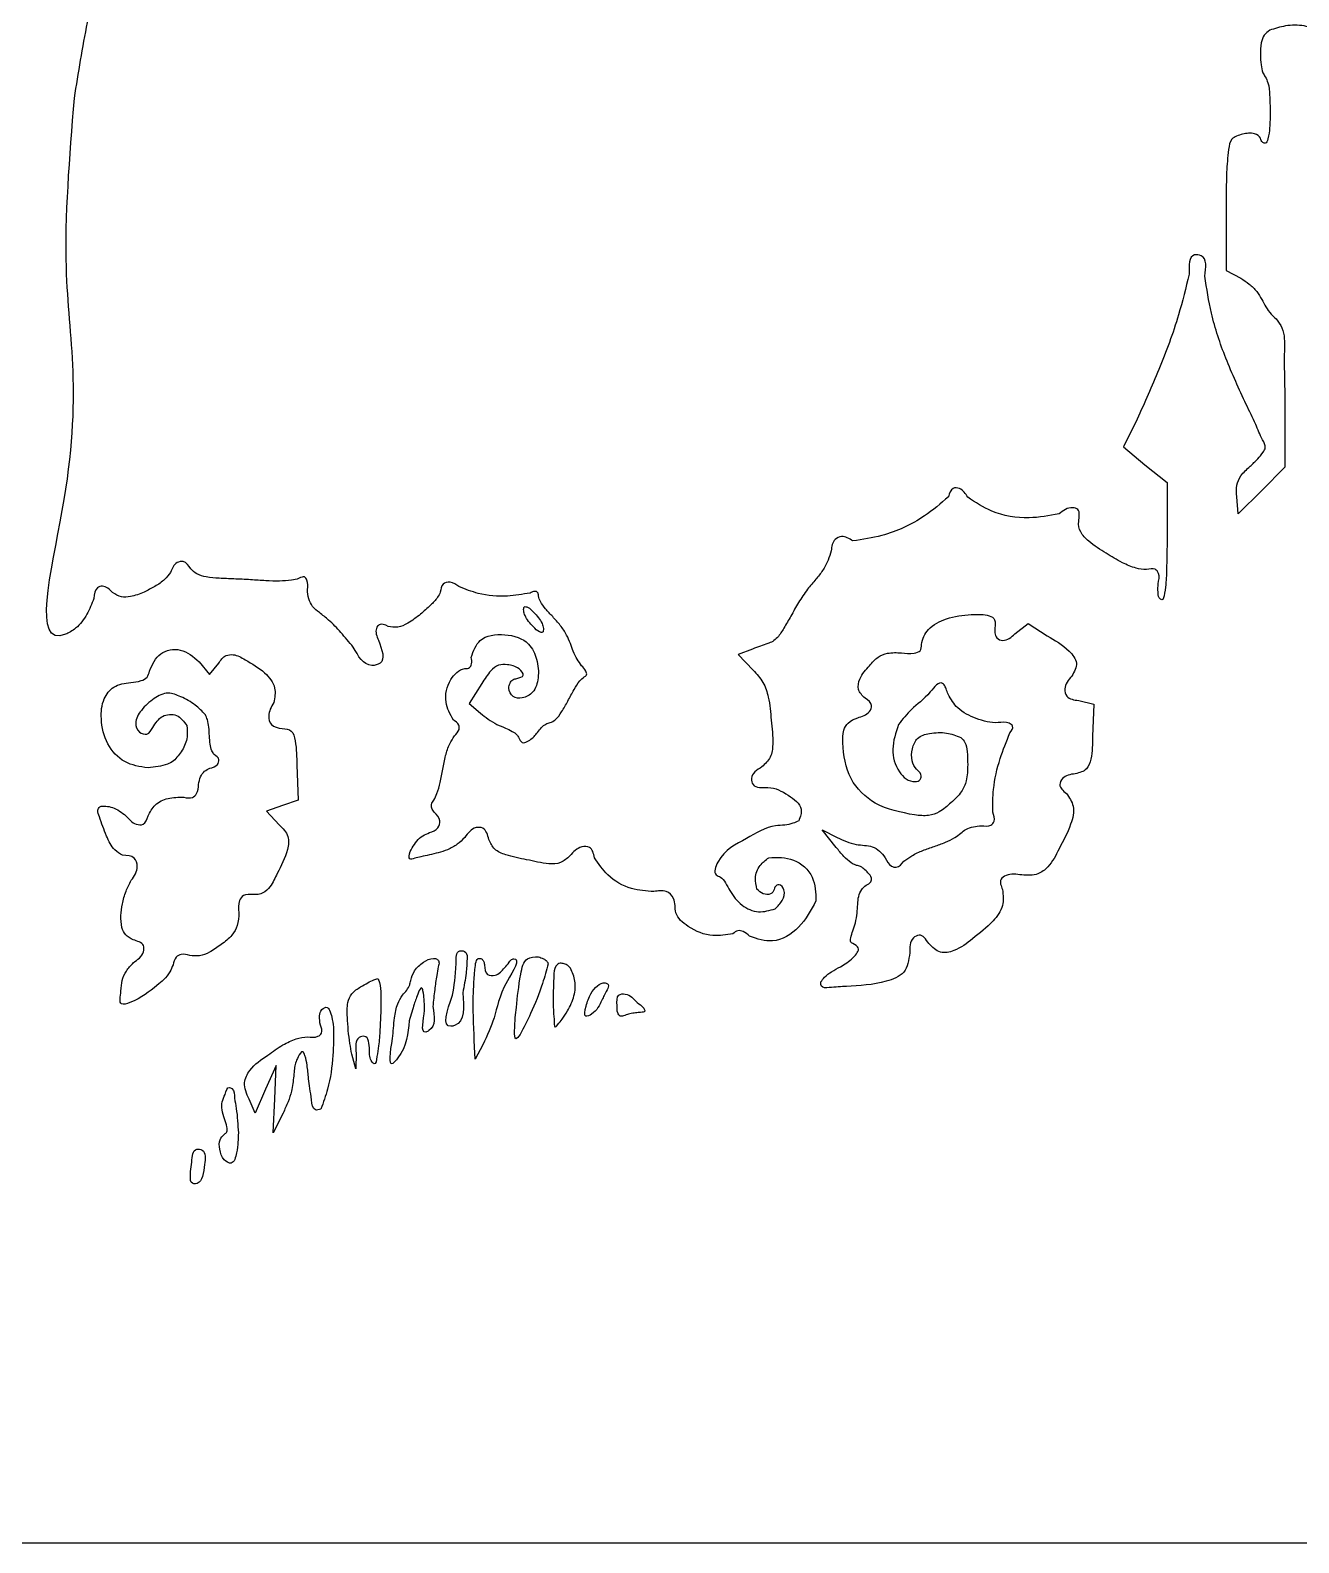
# Model space of a CAD drawing. Extents: x 0 to 204, y 72 to 361.
# Drawn here: x 36.6 to 109.4, y 72.2 to 159.2 of the extents above; entities that cross this region are included whole.
import ezdxf

# ---------------------------------------------------------------- set-up
doc = ezdxf.new("R2010")
doc.units = 0
doc.layers.get('0').update_dxf_attribs({"linetype": 'CONTINUOUS'})

msp = doc.modelspace()

# ---------------------------------------------------------------- linework, layer by layer
at = {"color": 7}
for p, q in [((105.268889, 148.956889), (105.268889, 145.372667)), ((105.268889, 145.372667), (106.115556, 144.921111)), ((108.655556, 138.147778), (108.655556, 134.055556)), ((100.160667, 136.821333), (99.370444, 135.240889)), ((99.370444, 135.240889), (100.612222, 134.196667)), ((100.612222, 134.196667), (101.882222, 133.180667)), ((108.655556, 134.055556), (107.329111, 132.729111)), ((101.882222, 133.180667), (101.882222, 129.794)), ((105.974444, 131.374444), (105.889778, 132.362222)), ((107.329111, 132.729111), (105.974444, 131.374444)), ((66.04, 124.798667), (66.04, 124.798667)), ((92.004444, 124.939778), (92.004444, 124.939778)), ((93.133333, 124.488222), (93.895333, 125.080889)), ((93.895333, 125.080889), (94.996, 124.375333)), ((78.062667, 123.613333), (77.244222, 123.302889)), ((46.256222, 122.879556), (46.848889, 122.145778)), ((46.256222, 122.879556), (46.256222, 122.879556)), ((46.848889, 122.145778), (47.385111, 122.794889)), ((77.244222, 123.302889), (78.090889, 122.399778)), ((62.512222, 121.637778), (61.778444, 120.480667)), ((61.778444, 120.480667), (62.427556, 119.916222)), ((96.802222, 120.65), (97.677111, 120.452444)), ((97.677111, 120.452444), (97.592444, 118.589778)), ((51.872444, 116.952889), (51.957111, 114.920889)), ((51.957111, 114.920889), (51.054, 114.610444)), ((51.054, 114.610444), (50.122667, 114.3)), ((50.122667, 114.3), (50.856444, 113.509778)), ((82.860444, 112.211556), (82.070222, 113.227556)), ((82.070222, 113.227556), (82.916889, 112.776)), ((60.000444, 105.353556), (60.000444, 105.353556)), ((62.653333, 105.438222), (62.653333, 105.438222)), ((66.322222, 105.522889), (66.322222, 105.522889)), ((67.592222, 105.268889), (67.592222, 105.268889)), ((61.411556, 103.857778), (61.411556, 103.857778)), ((56.698444, 102.813556), (56.698444, 102.813556)), ((69.398444, 103.434444), (69.398444, 103.434444)), ((71.430444, 103.293333), (71.430444, 103.293333)), ((53.989111, 101.882222), (53.989111, 101.882222)), ((62.568667, 100.866222), (62.117111, 100.047778)), ((55.259111, 99.483333), (55.033333, 100.33)), ((55.287333, 100.386444), (55.259111, 99.483333)), ((62.117111, 100.047778), (62.088889, 100.753333)), ((50.687111, 99.680889), (50.066222, 98.326222)), ((50.602444, 97.761778), (50.687111, 99.680889)), ((50.066222, 98.326222), (49.473556, 96.943333)), ((49.473556, 96.943333), (49.134889, 97.733556)), ((50.517778, 95.814444), (50.602444, 97.761778)), ((51.082222, 96.943333), (50.517778, 95.814444)), ((48.514, 95.814444), (48.514, 95.814444)), ((46.566667, 93.98), (46.566667, 93.98)), ((0, 72.248889), (102.023333, 72.248889)), ((102.023333, 72.248889), (204.046667, 72.248889))]:
    msp.add_line(p, q, dxfattribs=at)
for points, knots in [([(39.087778, 155.278667), (39.325899, 156.730641), (39.843906, 159.889249), (40.944455, 164.535414), (41.904729, 167.69102), (42.361556, 169.192222)], [0, 0, 0, 0, 4.413365, 9.600784, 14.307839, 14.307839, 14.307839, 14.307839]), ([(107.780667, 159.173333), (107.664095, 159.087379), (107.415925, 158.904391), (107.259512, 158.372938), (107.229974, 157.797113), (107.276729, 157.224577), (107.340603, 156.778481), (107.476919, 156.568758), (107.526667, 156.492222)], [0, 0, 0, 0, 0.424055, 0.902775, 1.584127, 2.1595, 2.632166, 2.903784, 2.903784, 2.903784, 2.903784]), ([(110.659333, 159.173333), (110.361743, 159.269855), (109.723054, 159.477011), (108.716946, 159.477011), (108.078257, 159.269855), (107.780667, 159.173333)], [0, 0, 0, 0, 0.935647, 2.008091, 2.943738, 2.943738, 2.943738, 2.943738]), ([(107.526667, 156.492222), (107.581716, 156.383482), (107.746971, 156.057049), (107.774304, 155.358585), (107.826212, 154.509316), (107.783008, 153.63108), (107.733849, 153.092716), (107.588742, 152.633809), (107.38132, 152.719361), (107.27125, 152.817927), (107.245464, 153.066952), (106.816238, 153.312739), (106.238522, 153.218708), (105.522712, 153.005355), (105.372273, 152.059992), (105.277667, 150.782184), (105.272212, 149.647827), (105.268889, 148.956889)], [0, 0, 0, 0, 0.363075, 1.089936, 2.042838, 2.963359, 3.614698, 3.899018, 4.04119, 4.189013, 4.331185, 4.748497, 5.442869, 6.120828, 6.735673, 8.053373, 10.106623, 10.106623, 10.106623, 10.106623]), ([(40.216667, 126.520222), (40.090922, 126.210475), (39.835575, 125.581476), (39.304867, 124.846265), (36.516563, 123.240941), (40.045869, 136.829091), (38.154698, 143.514394), (38.815826, 151.849901), (39.087778, 155.278667)], [0, 0, 0, 0, 0.999243, 2.029146, 2.705505, 9.81983, 23.782351, 33.539173, 33.539173, 33.539173, 33.539173]), ([(104.055333, 145.034), (104.121179, 145.543655), (104.207165, 146.209203), (103.115986, 146.341062), (103.136593, 145.66195), (103.152222, 145.146889)], [0, 0, 0, 0, 1.203814, 1.572039, 2.728135, 2.728135, 2.728135, 2.728135]), ([(103.152222, 145.146889), (102.960108, 144.367476), (102.5015, 142.506883), (101.476027, 139.728589), (100.588962, 137.767968), (100.160667, 136.821333)], [0, 0, 0, 0, 2.40705, 5.746043, 8.863248, 8.863248, 8.863248, 8.863248]), ([(106.426, 137.668), (106.020957, 138.548042), (105.237402, 140.250486), (104.405724, 142.718524), (104.162701, 144.324485), (104.055333, 145.034)], [0, 0, 0, 0, 2.906645, 5.622911, 7.772766, 7.772766, 7.772766, 7.772766]), ([(106.115556, 144.921111), (106.280736, 144.815416), (106.618338, 144.599392), (107.036478, 144.188302), (107.236084, 143.860383), (107.329111, 143.707556)], [0, 0, 0, 0, 0.587706, 1.201172, 1.736629, 1.736629, 1.736629, 1.736629]), ([(107.329111, 143.707556), (107.401915, 143.559597), (107.549028, 143.260618), (107.82823, 142.880095), (108.049095, 142.671609), (108.147556, 142.578667)], [0, 0, 0, 0, 0.49423, 0.998687, 1.404463, 1.404463, 1.404463, 1.404463]), ([(108.147556, 142.578667), (108.272791, 142.414357), (108.660892, 141.905165), (108.593824, 140.305866), (108.630672, 139.017696), (108.655556, 138.147778)], [0, 0, 0, 0, 0.607959, 1.884047, 4.538166, 4.538166, 4.538166, 4.538166]), ([(105.889778, 132.362222), (105.870233, 132.586974), (105.833797, 133.005953), (106.121939, 133.641879), (106.617595, 134.074003), (107.073694, 134.5078), (107.370396, 134.853782), (107.602471, 135.241518), (107.26188, 135.796823), (106.958574, 136.610423), (106.618509, 137.285719), (106.426, 137.668)], [0, 0, 0, 0, 0.666888, 1.243206, 2.009857, 2.624116, 3.121058, 3.406799, 3.881803, 4.855452, 6.125717, 6.125717, 6.125717, 6.125717]), ([(89.323333, 132.362222), (88.873618, 131.977047), (87.742499, 131.00826), (85.830766, 130.122196), (84.381525, 129.905993), (83.82, 129.822222)], [0, 0, 0, 0, 1.774302, 4.462702, 6.163246, 6.163246, 6.163246, 6.163246]), ([(90.424, 132.334), (90.298061, 132.538706), (90.10588, 132.851084), (89.472595, 132.909825), (89.379545, 132.56845), (89.323333, 132.362222)], [0, 0, 0, 0, 0.686092, 1.046965, 1.59764, 1.59764, 1.59764, 1.59764]), ([(95.673333, 131.374444), (95.102041, 131.270702), (93.816727, 131.037297), (91.929451, 131.347544), (90.871997, 132.040447), (90.424, 132.334)], [0, 0, 0, 0, 1.738869, 3.912175, 5.509717, 5.509717, 5.509717, 5.509717]), ([(98.382667, 129.116667), (98.040916, 129.330048), (97.499235, 129.668261), (96.87171, 130.295607), (96.744594, 130.944622), (96.938395, 131.616439), (96.244004, 131.824517), (95.914137, 131.56436), (95.673333, 131.374444)], [0, 0, 0, 0, 1.217259, 1.929378, 2.541306, 3.217216, 3.535673, 4.39669, 4.39669, 4.39669, 4.39669]), ([(83.82, 129.822222), (83.612554, 129.958856), (83.282041, 130.176546), (82.664961, 129.891643), (82.61163, 129.50191), (82.578222, 129.257778)], [0, 0, 0, 0, 0.690614, 1.100316, 1.787276, 1.787276, 1.787276, 1.787276]), ([(101.882222, 129.794), (101.873116, 129.14038), (101.858432, 128.08642), (101.814235, 127.21638), (101.655768, 126.319525), (101.365814, 126.601053), (101.363779, 126.935336), (101.347223, 127.402274), (101.495473, 127.873724), (101.17146, 128.304983), (100.653402, 128.129623), (100.017941, 128.258026), (99.233535, 128.586766), (98.687921, 128.926562), (98.382667, 129.116667)], [0, 0, 0, 0, 1.84944, 2.982214, 3.399204, 3.584361, 3.920985, 4.400901, 4.995956, 5.293886, 5.801939, 6.400016, 7.249404, 8.328121, 8.328121, 8.328121, 8.328121]), ([(45.776444, 128.213556), (45.654928, 128.401712), (45.461749, 128.700832), (44.843389, 128.584726), (44.708001, 128.241067), (44.619333, 128.016)], [0, 0, 0, 0, 0.601706, 0.956558, 1.630011, 1.630011, 1.630011, 1.630011]), ([(82.578222, 129.257778), (82.525443, 129.074339), (82.411123, 128.677014), (82.1082, 128.124002), (81.836094, 127.785866), (81.703333, 127.620889)], [0, 0, 0, 0, 0.571524, 1.237914, 1.872818, 1.872818, 1.872818, 1.872818]), ([(44.619333, 128.016), (44.509773, 127.877482), (44.258004, 127.559168), (43.723823, 127.191407), (43.306931, 126.98956), (43.095333, 126.887111)], [0, 0, 0, 0, 0.527652, 1.212544, 1.918467, 1.918467, 1.918467, 1.918467]), ([(47.413333, 127.677333), (47.165639, 127.693944), (46.728722, 127.723245), (46.13817, 127.872954), (45.887022, 128.109435), (45.776444, 128.213556)], [0, 0, 0, 0, 0.748132, 1.319656, 1.769239, 1.769239, 1.769239, 1.769239]), ([(53.170667, 125.701778), (53.030664, 125.813656), (52.76315, 126.02743), (52.528275, 126.505115), (52.469799, 127.033599), (52.535736, 127.458186), (52.315593, 127.845066), (51.954196, 127.623479), (51.50142, 127.549163), (50.844469, 127.500879), (50.355386, 127.523926), (50.094444, 127.536222)], [0, 0, 0, 0, 0.531745, 1.016043, 1.552538, 2.092092, 2.332717, 2.643867, 3.10501, 3.792463, 4.578755, 4.578755, 4.578755, 4.578755]), ([(41.289111, 126.858889), (41.109028, 127.03949), (40.851789, 127.297469), (40.254224, 127.123636), (40.231927, 126.765398), (40.216667, 126.520222)], [0, 0, 0, 0, 0.694501, 0.992063, 1.637331, 1.637331, 1.637331, 1.637331]), ([(50.094444, 127.536222), (49.802163, 127.555456), (49.188562, 127.595836), (48.294641, 127.63983), (47.693128, 127.665427), (47.413333, 127.677333)], [0, 0, 0, 0, 0.878727, 1.844759, 2.684906, 2.684906, 2.684906, 2.684906]), ([(61.185778, 127.197556), (61.030729, 127.3133), (60.759961, 127.51543), (60.183969, 127.384168), (60.1544, 126.912515), (59.924424, 126.499285), (59.520648, 126.084338), (59.176159, 125.784164), (58.984444, 125.617111)], [0, 0, 0, 0, 0.563287, 0.983693, 1.457638, 1.79889, 2.408173, 3.172761, 3.172761, 3.172761, 3.172761]), ([(65.278, 126.830667), (64.844913, 126.75639), (63.860697, 126.587592), (62.442117, 126.699914), (61.553524, 127.05189), (61.185778, 127.197556)], [0, 0, 0, 0, 1.317157, 2.993316, 4.176774, 4.176774, 4.176774, 4.176774]), ([(66.576222, 125.476), (66.434439, 125.620245), (66.171751, 125.887494), (65.886792, 126.289655), (65.742939, 126.606938), (65.75562, 126.884034), (65.500114, 126.954048), (65.364421, 126.878672), (65.278, 126.830667)], [0, 0, 0, 0, 0.607246, 1.125076, 1.458005, 1.670719, 1.836376, 2.126932, 2.126932, 2.126932, 2.126932]), ([(81.703333, 127.620889), (81.539672, 127.432564), (81.174481, 127.012339), (80.698758, 126.298236), (80.407652, 125.766579), (80.264, 125.504222)], [0, 0, 0, 0, 0.747992, 1.669054, 2.566365, 2.566365, 2.566365, 2.566365]), ([(43.095333, 126.887111), (42.839397, 126.781271), (42.425761, 126.610215), (41.763992, 126.564214), (41.452172, 126.757706), (41.289111, 126.858889)], [0, 0, 0, 0, 0.831316, 1.34355, 1.90503, 1.90503, 1.90503, 1.90503]), ([(65.475556, 124.883333), (65.376997, 124.984605), (65.187651, 125.179161), (64.988035, 125.507116), (64.90033, 125.768781), (64.905153, 126.086221), (65.250251, 125.990444), (65.381075, 125.839216), (65.475556, 125.73)], [0, 0, 0, 0, 0.425609, 0.817657, 1.107264, 1.334606, 1.50743, 1.956716, 1.956716, 1.956716, 1.956716]), ([(55.118, 123.726222), (54.881317, 124.007647), (54.430513, 124.543668), (53.795505, 125.224134), (53.350692, 125.564161), (53.170667, 125.701778)], [0, 0, 0, 0, 1.103821, 2.102412, 2.781342, 2.781342, 2.781342, 2.781342]), ([(58.984444, 125.617111), (58.747899, 125.429699), (58.352719, 125.116601), (57.697803, 124.82036), (57.307463, 124.882158), (57.121778, 124.911556)], [0, 0, 0, 0, 0.909016, 1.518632, 2.071745, 2.071745, 2.071745, 2.071745]), ([(65.475556, 125.73), (65.573453, 125.627628), (65.761528, 125.430956), (65.969338, 125.116647), (66.01893, 124.893481), (66.04, 124.798667)], [0, 0, 0, 0, 0.425609, 0.817657, 1.107264, 1.107264, 1.107264, 1.107264]), ([(67.592222, 123.923778), (67.526489, 124.089846), (67.379373, 124.461517), (67.024167, 124.979622), (66.726306, 125.309688), (66.576222, 125.476)], [0, 0, 0, 0, 0.534598, 1.196464, 1.868668, 1.868668, 1.868668, 1.868668]), ([(80.264, 125.504222), (80.13114, 125.273142), (79.891004, 124.855478), (79.574952, 124.329786), (79.313681, 124.114163), (79.219778, 124.036667)], [0, 0, 0, 0, 0.802287, 1.450091, 1.813545, 1.813545, 1.813545, 1.813545]), ([(84.779556, 122.653778), (84.931231, 122.834468), (85.210853, 123.167578), (85.880381, 123.427437), (86.60619, 123.396553), (87.202274, 123.331302), (87.75923, 123.463687), (87.753086, 124.098528), (88.147966, 124.86416), (89.26171, 125.457832), (90.463661, 125.592109), (91.354516, 125.6252), (92.011121, 125.423995), (92.006695, 125.102957), (92.004444, 124.939778)], [0, 0, 0, 0, 0.69699, 1.284933, 2.080656, 2.819696, 3.184029, 3.543324, 4.49217, 5.698604, 7.135026, 8.058722, 8.482819, 8.921207, 8.921207, 8.921207, 8.921207]), ([(57.121778, 124.911556), (56.93197, 125.001641), (56.648016, 125.13641), (56.339163, 124.659936), (56.465715, 124.347516), (56.557333, 124.121333)], [0, 0, 0, 0, 0.52524, 0.785762, 1.469047, 1.469047, 1.469047, 1.469047]), ([(61.891333, 123.133556), (62.024988, 123.502513), (62.334107, 124.355842), (63.857387, 124.538287), (65.201832, 124.141814), (65.712929, 122.993815), (65.810245, 122.023033), (65.543525, 121.113759), (64.894998, 120.755847), (64.245156, 120.796486), (64.023934, 121.287391), (64.097355, 121.641916), (64.2697, 121.877164), (64.55957, 121.920967), (65.048175, 122.063762), (64.55885, 122.615036), (64.201472, 122.673781), (63.979778, 122.710222)], [0, 0, 0, 0, 1.101421, 2.547383, 4.018907, 5.003487, 6.081775, 6.958767, 7.63148, 8.171086, 8.691834, 8.994818, 9.248841, 9.489535, 9.90277, 10.33647, 11.045091, 11.045091, 11.045091, 11.045091]), ([(66.04, 124.798667), (66.042869, 124.701467), (66.047918, 124.530378), (65.699554, 124.620713), (65.569488, 124.773205), (65.475556, 124.883333)], [0, 0, 0, 0, 0.227343, 0.400166, 0.849453, 0.849453, 0.849453, 0.849453]), ([(92.004444, 124.939778), (91.974429, 124.670051), (91.928372, 124.256171), (92.613603, 124.009843), (92.923815, 124.295374), (93.133333, 124.488222)], [0, 0, 0, 0, 0.700978, 1.07561, 1.855121, 1.855121, 1.855121, 1.855121]), ([(94.996, 124.375333), (95.427859, 124.123596), (96.08622, 123.739826), (96.843397, 122.814297), (96.551187, 122.309838), (96.407111, 122.061111)], [0, 0, 0, 0, 1.538818, 2.345898, 3.130873, 3.130873, 3.130873, 3.130873]), ([(43.405778, 122.343333), (43.572438, 122.727866), (43.897906, 123.478812), (45.295304, 123.724182), (45.923601, 123.171923), (46.256222, 122.879556)], [0, 0, 0, 0, 1.191859, 2.327557, 3.605171, 3.605171, 3.605171, 3.605171]), ([(56.557333, 124.121333), (56.767817, 123.572749), (57.054396, 122.825838), (55.768338, 122.524903), (55.398206, 123.208619), (55.118, 123.726222)], [0, 0, 0, 0, 1.335214, 1.817925, 3.322048, 3.322048, 3.322048, 3.322048]), ([(68.241333, 122.653778), (68.15235, 122.773754), (67.960824, 123.031989), (67.750555, 123.464506), (67.643381, 123.775384), (67.592222, 123.923778)], [0, 0, 0, 0, 0.447426, 0.963032, 1.433929, 1.433929, 1.433929, 1.433929]), ([(79.219778, 124.036667), (79.124145, 123.999585), (78.892254, 123.909669), (78.503943, 123.775659), (78.214731, 123.669271), (78.062667, 123.613333)], [0, 0, 0, 0, 0.307689, 0.746086, 1.232164, 1.232164, 1.232164, 1.232164]), ([(47.385111, 122.794889), (47.505404, 122.97361), (47.705696, 123.271185), (48.344542, 123.325728), (48.686091, 123.124101), (48.909111, 122.992444)], [0, 0, 0, 0, 0.608454, 1.013092, 1.774449, 1.774449, 1.774449, 1.774449]), ([(48.909111, 122.992444), (49.294654, 122.771104), (49.978479, 122.378519), (50.720952, 121.459963), (50.599814, 120.820977), (50.546, 120.537111)], [0, 0, 0, 0, 1.346362, 2.387996, 3.220626, 3.220626, 3.220626, 3.220626]), ([(60.875333, 119.521111), (60.689962, 119.860788), (60.287877, 120.597576), (60.575004, 121.807551), (61.244216, 122.512678), (61.816874, 122.490376), (61.958616, 122.805241), (61.917057, 123.008035), (61.891333, 123.133556)], [0, 0, 0, 0, 1.128348, 2.447478, 3.462373, 3.746151, 3.981487, 4.363766, 4.363766, 4.363766, 4.363766]), ([(63.979778, 122.710222), (63.80273, 122.722517), (63.436593, 122.747943), (62.913379, 122.29172), (62.665449, 121.887559), (62.512222, 121.637778)], [0, 0, 0, 0, 0.512902, 1.060686, 1.946986, 1.946986, 1.946986, 1.946986]), ([(68.382444, 122.004667), (68.441946, 122.040899), (68.570497, 122.119177), (68.460473, 122.418207), (68.327214, 122.561457), (68.241333, 122.653778)], [0, 0, 0, 0, 0.186544, 0.403018, 0.795418, 0.795418, 0.795418, 0.795418]), ([(84.525556, 120.791111), (84.365502, 120.94586), (84.051627, 121.249331), (84.224208, 122.040671), (84.569055, 122.421384), (84.779556, 122.653778)], [0, 0, 0, 0, 0.625284, 1.226222, 2.167804, 2.167804, 2.167804, 2.167804]), ([(43.321111, 116.783556), (42.853795, 116.85232), (41.909982, 116.991199), (40.881137, 118.138456), (40.580231, 119.485089), (40.673558, 120.685214), (41.340488, 121.555), (41.984618, 121.645323), (42.333333, 121.694222)], [0, 0, 0, 0, 1.381308, 2.789752, 4.284279, 5.440271, 6.301921, 7.319032, 7.319032, 7.319032, 7.319032]), ([(42.333333, 121.694222), (42.530952, 121.711742), (42.859728, 121.74089), (43.306132, 121.958385), (43.373344, 122.218034), (43.405778, 122.343333)], [0, 0, 0, 0, 0.599897, 0.99804, 1.369363, 1.369363, 1.369363, 1.369363]), ([(67.451111, 120.621778), (67.566818, 120.842084), (67.775131, 121.238714), (68.063817, 121.727352), (68.29879, 121.931859), (68.382444, 122.004667)], [0, 0, 0, 0, 0.748722, 1.347968, 1.679253, 1.679253, 1.679253, 1.679253]), ([(78.090889, 122.399778), (78.298248, 122.175271), (78.710341, 121.729098), (79.039251, 120.708755), (79.099179, 119.966285), (79.135111, 119.521111)], [0, 0, 0, 0, 0.906654, 1.801834, 3.142286, 3.142286, 3.142286, 3.142286]), ([(89.295111, 121.016889), (89.25742, 121.12037), (89.19156, 121.30119), (89.115869, 121.525453), (88.793117, 121.829053), (88.078985, 120.807033), (87.253811, 120.285098), (86.689813, 119.575531), (86.444667, 119.267111)], [0, 0, 0, 0, 0.33096, 0.578309, 0.704804, 1.565934, 3.052358, 4.195184, 4.195184, 4.195184, 4.195184]), ([(96.407111, 122.061111), (96.213625, 121.832299), (95.920651, 121.485835), (96.112022, 120.744433), (96.537024, 120.686284), (96.802222, 120.65)], [0, 0, 0, 0, 0.842737, 1.276063, 1.995174, 1.995174, 1.995174, 1.995174]), ([(46.623111, 119.831556), (46.432684, 120.029041), (46.019599, 120.45744), (45.280351, 120.852123), (44.44547, 121.189779), (43.59738, 120.76981), (42.962378, 120.179987), (42.516528, 119.453098), (42.730628, 118.806399), (43.325697, 118.622474), (43.672326, 119.219259), (44.050804, 119.840176), (45.04636, 119.915415), (45.380682, 119.448214), (45.550667, 119.210667)], [0, 0, 0, 0, 0.816326, 1.770825, 2.52405, 3.375904, 4.38408, 5.188022, 5.741451, 6.188466, 6.695922, 7.546012, 8.347086, 9.175691, 9.175691, 9.175691, 9.175691]), ([(92.851111, 118.787333), (92.949513, 118.926), (93.106748, 119.147573), (92.691955, 119.460805), (91.954166, 119.295843), (90.928506, 119.581726), (89.837286, 120.089524), (89.460916, 120.733288), (89.295111, 121.016889)], [0, 0, 0, 0, 0.419881, 0.670922, 1.311555, 2.589103, 3.81559, 4.781358, 4.781358, 4.781358, 4.781358]), ([(50.546, 120.537111), (50.403628, 120.291363), (50.173244, 119.893698), (50.366588, 119.148083), (50.788789, 119.079711), (51.025778, 119.041333)], [0, 0, 0, 0, 0.82885, 1.341234, 1.996851, 1.996851, 1.996851, 1.996851]), ([(65.701333, 118.815556), (65.773537, 118.912371), (65.910959, 119.096638), (66.155601, 119.319096), (66.466405, 119.369837), (66.804812, 119.584011), (67.124333, 120.035101), (67.334374, 120.412196), (67.451111, 120.621778)], [0, 0, 0, 0, 0.364359, 0.693478, 0.952003, 1.287585, 1.864178, 2.585579, 2.585579, 2.585579, 2.585579]), ([(84.102222, 119.662222), (84.356758, 119.735833), (84.733583, 119.84481), (85.006456, 120.454158), (84.707856, 120.663378), (84.525556, 120.791111)], [0, 0, 0, 0, 0.762132, 1.128293, 1.702252, 1.702252, 1.702252, 1.702252]), ([(45.550667, 119.210667), (45.571655, 118.99206), (45.618912, 118.499835), (45.323265, 117.771584), (44.964695, 117.373899), (44.788667, 117.178667)], [0, 0, 0, 0, 0.652435, 1.469052, 2.256538, 2.256538, 2.256538, 2.256538]), ([(47.131111, 117.545556), (47.081574, 117.613176), (46.951639, 117.790542), (46.878536, 118.170041), (46.845736, 118.627158), (46.827191, 119.100364), (46.7603, 119.513328), (46.662481, 119.740232), (46.623111, 119.831556)], [0, 0, 0, 0, 0.249335, 0.653998, 1.128306, 1.632191, 2.073963, 2.371527, 2.371527, 2.371527, 2.371527]), ([(60.931778, 118.618), (61.044227, 118.729875), (61.219336, 118.904092), (61.204695, 119.319399), (61.001236, 119.444004), (60.875333, 119.521111)], [0, 0, 0, 0, 0.454705, 0.708082, 1.119413, 1.119413, 1.119413, 1.119413]), ([(62.427556, 119.916222), (62.57097, 119.80506), (62.871506, 119.57211), (63.349758, 119.277152), (63.700696, 119.136272), (63.866889, 119.069556)], [0, 0, 0, 0, 0.544376, 1.14078, 1.677296, 1.677296, 1.677296, 1.677296]), ([(79.135111, 119.521111), (79.187111, 119.063238), (79.266749, 118.362018), (79.155342, 117.36251), (78.78419, 117.013998), (78.598889, 116.84)], [0, 0, 0, 0, 1.393953, 2.134801, 2.873451, 2.873451, 2.873451, 2.873451]), ([(87.376, 114.074222), (86.589713, 114.22251), (85.1467, 114.494652), (83.496026, 116.1114), (83.254357, 117.753728), (83.237509, 118.872664), (83.549344, 119.440376), (83.902913, 119.582248), (84.102222, 119.662222)], [0, 0, 0, 0, 2.36191, 4.334633, 6.448335, 7.168648, 7.652142, 8.276828, 8.276828, 8.276828, 8.276828]), ([(86.444667, 119.267111), (86.288513, 118.799492), (85.987042, 117.896707), (86.324732, 116.597324), (87.121576, 115.888098), (87.746121, 116.063762), (87.780295, 116.469157), (87.419304, 116.712475), (87.165687, 117.223418), (87.216509, 117.868783), (87.48654, 118.581014), (88.321435, 118.799336), (89.177803, 118.851917), (89.757877, 118.63478), (90.028889, 118.533333)], [0, 0, 0, 0, 1.449409, 2.798225, 3.862556, 4.186194, 4.471554, 4.857395, 5.40075, 6.106615, 6.766686, 7.508546, 8.485204, 9.341622, 9.341622, 9.341622, 9.341622]), ([(51.025778, 119.041333), (51.225821, 119.021888), (51.644738, 118.981167), (51.860506, 118.036101), (51.867532, 117.398659), (51.872444, 116.952889)], [0, 0, 0, 0, 0.546762, 1.144995, 2.536294, 2.536294, 2.536294, 2.536294]), ([(60.254444, 116.698889), (60.305194, 116.961833), (60.401893, 117.462848), (60.614401, 118.12007), (60.838495, 118.471649), (60.931778, 118.618)], [0, 0, 0, 0, 0.804074, 1.532087, 2.051248, 2.051248, 2.051248, 2.051248]), ([(63.866889, 119.069556), (63.995494, 119.009598), (64.225748, 118.90225), (64.515429, 118.725117), (64.645336, 118.473981), (64.820784, 118.126285), (65.360049, 118.401411), (65.576341, 118.663878), (65.701333, 118.815556)], [0, 0, 0, 0, 0.430068, 0.769992, 0.970228, 1.294687, 1.748724, 2.370325, 2.370325, 2.370325, 2.370325]), ([(90.028889, 118.533333), (90.116051, 118.441442), (90.330638, 118.21521), (90.419962, 117.636205), (90.422513, 117.204432), (90.424, 116.952889)], [0, 0, 0, 0, 0.373177, 0.918742, 1.680182, 1.680182, 1.680182, 1.680182]), ([(91.863333, 114.243556), (91.86636, 114.679079), (91.873583, 115.718367), (92.227871, 117.25666), (92.653154, 118.301153), (92.851111, 118.787333)], [0, 0, 0, 0, 1.304374, 3.112628, 4.687264, 4.687264, 4.687264, 4.687264]), ([(97.592444, 118.589778), (97.596156, 118.158809), (97.601615, 117.52486), (97.302499, 116.616244), (96.846196, 116.504197), (96.604667, 116.444889)], [0, 0, 0, 0, 1.311977, 1.929897, 2.624795, 2.624795, 2.624795, 2.624795]), ([(46.877111, 116.755333), (47.03972, 116.799537), (47.301796, 116.870779), (47.46918, 117.311025), (47.254314, 117.460085), (47.131111, 117.545556)], [0, 0, 0, 0, 0.481487, 0.77601, 1.171868, 1.171868, 1.171868, 1.171868]), ([(44.788667, 117.178667), (44.672399, 117.112135), (44.396581, 116.954305), (43.890712, 116.841318), (43.514989, 116.803216), (43.321111, 116.783556)], [0, 0, 0, 0, 0.400183, 0.949342, 1.534841, 1.534841, 1.534841, 1.534841]), ([(46.228, 115.824), (46.256415, 115.976258), (46.308627, 116.256028), (46.538555, 116.610465), (46.768408, 116.708819), (46.877111, 116.755333)], [0, 0, 0, 0, 0.463715, 0.852062, 1.200514, 1.200514, 1.200514, 1.200514]), ([(59.746444, 114.920889), (59.811164, 115.045737), (59.978642, 115.368813), (60.124089, 115.976013), (60.208998, 116.44687), (60.254444, 116.698889)], [0, 0, 0, 0, 0.42077, 1.088844, 1.858215, 1.858215, 1.858215, 1.858215]), ([(78.598889, 116.84), (78.309598, 116.654617), (77.903638, 116.39447), (78.101148, 115.576525), (79.161754, 115.761273), (80.027828, 115.293414), (81.02958, 114.572668), (80.803123, 113.968988), (80.715556, 113.735556)], [0, 0, 0, 0, 0.901564, 1.265155, 2.12738, 3.385532, 4.476431, 5.164215, 5.164215, 5.164215, 5.164215]), ([(90.424, 116.952889), (90.417477, 116.646733), (90.405967, 116.10656), (90.072022, 115.325285), (89.46611, 114.782397), (88.879721, 114.250878), (88.131625, 113.988223), (87.645779, 114.043518), (87.376, 114.074222)], [0, 0, 0, 0, 0.912372, 1.609766, 2.472619, 3.324199, 3.969102, 4.774317, 4.774317, 4.774317, 4.774317]), ([(45.381333, 115.090222), (45.551884, 115.057836), (45.836042, 115.003876), (46.20333, 115.34194), (46.218546, 115.639264), (46.228, 115.824)], [0, 0, 0, 0, 0.489203, 0.815072, 1.349759, 1.349759, 1.349759, 1.349759]), ([(96.604667, 116.444889), (96.328436, 116.404528), (95.92052, 116.344926), (95.610354, 115.71754), (95.90918, 115.470804), (96.096667, 115.316)], [0, 0, 0, 0, 0.785432, 1.159866, 1.790376, 1.790376, 1.790376, 1.790376]), ([(43.321111, 114.017778), (43.441837, 114.245452), (43.693449, 114.719957), (44.495507, 115.100252), (45.075818, 115.093681), (45.381333, 115.090222)], [0, 0, 0, 0, 0.757233, 1.578186, 2.490918, 2.490918, 2.490918, 2.490918]), ([(59.492444, 113.058222), (59.682827, 113.121682), (60.014944, 113.232385), (60.167708, 113.826572), (59.846535, 114.161541), (59.602005, 114.43521), (59.59488, 114.70989), (59.69247, 114.845749), (59.746444, 114.920889)], [0, 0, 0, 0, 0.565296, 0.986137, 1.57891, 1.845658, 2.065286, 2.337074, 2.337074, 2.337074, 2.337074]), ([(96.096667, 115.316), (96.260496, 115.077607), (96.629377, 114.540837), (96.322277, 113.334678), (95.916722, 112.579875), (95.673333, 112.126889)], [0, 0, 0, 0, 0.833603, 1.876959, 3.442889, 3.442889, 3.442889, 3.442889]), ([(40.527111, 113.961333), (40.47069, 114.089127), (40.38367, 114.286228), (40.555337, 114.608544), (40.920056, 114.586995), (41.300387, 114.518727), (41.698285, 114.312813), (42.137537, 113.969887), (42.478808, 113.521377), (43.151792, 113.476642), (43.259404, 113.820565), (43.321111, 114.017778)], [0, 0, 0, 0, 0.39636, 0.611322, 0.960631, 1.349916, 1.809906, 2.270764, 3.027403, 3.431922, 3.975683, 3.975683, 3.975683, 3.975683]), ([(41.853556, 111.76), (41.700682, 111.853547), (41.279246, 112.111435), (40.88841, 112.941662), (40.656429, 113.596366), (40.527111, 113.961333)], [0, 0, 0, 0, 0.529905, 1.460819, 2.633441, 2.633441, 2.633441, 2.633441]), ([(88.504889, 112.268), (88.719147, 112.342714), (89.125175, 112.484299), (89.649645, 112.724953), (90.012367, 113.017034), (90.337456, 113.276974), (90.755432, 113.404877), (91.229778, 113.48754), (91.707562, 113.381608), (92.036844, 113.782496), (91.931992, 114.061113), (91.863333, 114.243556)], [0, 0, 0, 0, 0.681567, 1.291599, 1.714932, 2.07691, 2.530216, 2.998123, 3.54431, 3.827099, 4.363549, 4.363549, 4.363549, 4.363549]), ([(50.856444, 113.509778), (51.069034, 113.301385), (51.471072, 112.907286), (51.321894, 111.80449), (50.974609, 111.150732), (50.743556, 110.715778)], [0, 0, 0, 0, 0.841651, 1.591679, 3.082629, 3.082629, 3.082629, 3.082629]), ([(58.504667, 112.183333), (58.58649, 112.315024), (58.751191, 112.580106), (59.087709, 112.895694), (59.363343, 113.006379), (59.492444, 113.058222)], [0, 0, 0, 0, 0.46475, 0.935499, 1.350251, 1.350251, 1.350251, 1.350251]), ([(62.907333, 112.663111), (62.838515, 112.935392), (62.733113, 113.352412), (61.968929, 113.398363), (61.705641, 113.02971), (61.524444, 112.776)], [0, 0, 0, 0, 0.736483, 1.127985, 1.992128, 1.992128, 1.992128, 1.992128]), ([(80.715556, 113.735556), (80.606315, 113.686949), (80.348541, 113.572253), (79.899129, 113.47625), (78.944646, 113.475781), (77.614478, 112.596273), (76.268213, 112.039513), (75.765777, 110.652085), (76.294642, 110.507609), (76.524283, 110.151201), (76.846146, 109.563155), (77.373449, 108.842839), (78.389173, 108.395753), (79.042843, 108.589506), (79.360889, 108.683778)], [0, 0, 0, 0, 0.35813, 0.845078, 1.366256, 3.19461, 5.327655, 6.065499, 6.339487, 6.775091, 7.293194, 8.372957, 9.396654, 10.366737, 10.366737, 10.366737, 10.366737]), ([(58.645778, 111.590667), (58.534702, 111.544228), (58.355028, 111.46911), (58.297874, 111.854916), (58.41643, 112.0432), (58.504667, 112.183333)], [0, 0, 0, 0, 0.277911, 0.449546, 0.949059, 0.949059, 0.949059, 0.949059]), ([(61.524444, 112.776), (61.382821, 112.642395), (61.086874, 112.363203), (60.564281, 112.06506), (60.180514, 111.953471), (60.000444, 111.901111)], [0, 0, 0, 0, 0.583002, 1.218284, 1.779877, 1.779877, 1.779877, 1.779877]), ([(65.080444, 111.506), (64.680312, 111.581231), (64.048966, 111.699933), (63.201161, 112.041187), (63.001684, 112.463407), (62.907333, 112.663111)], [0, 0, 0, 0, 1.235523, 1.94946, 2.59021, 2.59021, 2.59021, 2.59021]), ([(68.975111, 111.618889), (68.920169, 111.862847), (68.827483, 112.274396), (68.062304, 112.275299), (67.760955, 111.946605), (67.564, 111.731778)], [0, 0, 0, 0, 0.652625, 1.100956, 1.946799, 1.946799, 1.946799, 1.946799]), ([(84.694889, 110.744), (84.620208, 110.823253), (84.476135, 110.976147), (84.235698, 111.143679), (83.959637, 111.189421), (83.643621, 111.366546), (83.276702, 111.726315), (83.009489, 112.037811), (82.860444, 112.211556)], [0, 0, 0, 0, 0.327436, 0.631688, 0.854379, 1.155445, 1.700237, 2.387384, 2.387384, 2.387384, 2.387384]), ([(82.916889, 112.776), (83.093452, 112.695221), (83.44854, 112.532766), (83.981231, 112.374077), (84.486783, 112.327661), (84.95779, 112.2717), (85.381995, 112.016684), (85.580095, 111.754593), (85.682667, 111.618889)], [0, 0, 0, 0, 0.582491, 1.17145, 1.654006, 2.106882, 2.579617, 3.087205, 3.087205, 3.087205, 3.087205]), ([(86.755111, 111.421333), (86.908172, 111.527554), (87.253197, 111.766994), (87.843776, 112.048989), (88.285153, 112.195206), (88.504889, 112.268)], [0, 0, 0, 0, 0.558365, 1.258647, 1.952912, 1.952912, 1.952912, 1.952912]), ([(42.361556, 110.320667), (42.530842, 110.569319), (42.798816, 110.962927), (42.562989, 111.737578), (42.114427, 111.751755), (41.853556, 111.76)], [0, 0, 0, 0, 0.862619, 1.365493, 2.064439, 2.064439, 2.064439, 2.064439]), ([(60.000444, 111.901111), (59.83114, 111.861613), (59.498941, 111.784112), (59.047333, 111.680844), (58.764953, 111.61743), (58.645778, 111.590667)], [0, 0, 0, 0, 0.521551, 1.023359, 1.389789, 1.389789, 1.389789, 1.389789]), ([(67.564, 111.731778), (67.397915, 111.575875), (67.062539, 111.261062), (66.134463, 111.2576), (65.499469, 111.407249), (65.080444, 111.506)], [0, 0, 0, 0, 0.659381, 1.331484, 2.635508, 2.635508, 2.635508, 2.635508]), ([(72.39, 109.671556), (71.957606, 109.70181), (71.000158, 109.768802), (69.741278, 110.485446), (69.210711, 111.27035), (68.975111, 111.618889)], [0, 0, 0, 0, 1.292868, 2.862795, 4.116744, 4.116744, 4.116744, 4.116744]), ([(78.316667, 109.812667), (78.267175, 110.024342), (78.158625, 110.488611), (78.428813, 111.191221), (78.814469, 111.483041), (78.994, 111.618889)], [0, 0, 0, 0, 0.64363, 1.411676, 2.080628, 2.080628, 2.080628, 2.080628]), ([(78.994, 111.618889), (79.480015, 111.636179), (80.465516, 111.671239), (81.673681, 110.583243), (81.693655, 109.607906), (81.703333, 109.135333)], [0, 0, 0, 0, 1.423881, 2.887234, 4.26271, 4.26271, 4.26271, 4.26271]), ([(85.682667, 111.618889), (85.773319, 111.425207), (85.906662, 111.140317), (86.431419, 111.018704), (86.62626, 111.26106), (86.755111, 111.421333)], [0, 0, 0, 0, 0.602916, 0.886839, 1.441222, 1.441222, 1.441222, 1.441222]), ([(95.673333, 112.126889), (95.490558, 111.756875), (95.205456, 111.179707), (94.412329, 110.574158), (93.534425, 110.609522), (92.805716, 110.736958), (92.201664, 110.35288), (92.341029, 110.002525), (92.427778, 109.784444)], [0, 0, 0, 0, 1.226535, 1.913216, 2.847632, 3.741885, 4.106893, 4.708681, 4.708681, 4.708681, 4.708681]), ([(50.743556, 110.715778), (50.625474, 110.451011), (50.434353, 110.022471), (49.941999, 109.523559), (49.37462, 109.481022), (48.826884, 109.554105), (48.483817, 109.05756), (48.519089, 108.695476), (48.542222, 108.458)], [0, 0, 0, 0, 0.871341, 1.410312, 1.982739, 2.536586, 2.903107, 3.601617, 3.601617, 3.601617, 3.601617]), ([(84.582, 110.038444), (84.691507, 110.090413), (84.868951, 110.174622), (84.924733, 110.510967), (84.783488, 110.654172), (84.694889, 110.744)], [0, 0, 0, 0, 0.340143, 0.551165, 0.906299, 0.906299, 0.906299, 0.906299]), ([(42.474444, 105.579333), (42.722046, 105.752617), (43.074039, 105.998959), (43.119806, 106.732595), (42.491074, 106.86056), (42.016477, 107.140794), (41.768345, 107.673082), (41.753043, 108.28866), (41.833646, 108.989276), (42.027368, 109.680407), (42.25297, 110.112631), (42.361556, 110.320667)], [0, 0, 0, 0, 0.860293, 1.223001, 1.89381, 2.411893, 2.884505, 3.565315, 4.24094, 4.998176, 5.700855, 5.700855, 5.700855, 5.700855]), ([(76.933778, 107.244444), (76.547438, 107.180895), (75.652153, 107.033629), (74.474162, 107.511763), (73.520761, 108.331281), (73.671454, 109.23919), (73.077283, 109.79433), (72.633569, 109.715066), (72.39, 109.671556)], [0, 0, 0, 0, 1.154074, 2.674398, 3.724996, 4.559637, 5.139422, 5.844997, 5.844997, 5.844997, 5.844997]), ([(79.360889, 108.683778), (79.50986, 108.834051), (79.803228, 109.129983), (79.968708, 109.692328), (79.679908, 110.110738), (79.444763, 110.03969), (79.326286, 109.93844), (79.311712, 109.724142), (79.090903, 109.466384), (78.637534, 109.507742), (78.425116, 109.709605), (78.316667, 109.812667)], [0, 0, 0, 0, 0.630085, 1.240823, 1.64394, 1.784395, 1.927852, 2.082056, 2.400988, 2.826475, 3.270301, 3.270301, 3.270301, 3.270301]), ([(83.82, 107.413778), (83.873356, 107.569452), (83.986687, 107.900107), (84.077057, 108.413939), (84.097045, 108.923409), (84.139396, 109.386511), (84.2949, 109.786321), (84.491751, 109.95919), (84.582, 110.038444)], [0, 0, 0, 0, 0.493233, 1.047639, 1.556881, 2.021951, 2.442769, 2.799035, 2.799035, 2.799035, 2.799035]), ([(92.427778, 109.784444), (92.460654, 109.471746), (92.53076, 108.804944), (91.789624, 107.805263), (91.112986, 107.278742), (90.706222, 106.962222)], [0, 0, 0, 0, 0.913593, 1.948157, 3.507482, 3.507482, 3.507482, 3.507482]), ([(81.703333, 109.135333), (81.420477, 108.603623), (80.873721, 107.575839), (79.330771, 106.617574), (78.335279, 106.953985), (77.893333, 107.103333)], [0, 0, 0, 0, 1.80727, 3.493413, 4.839608, 4.839608, 4.839608, 4.839608]), ([(48.542222, 108.458), (48.532264, 108.206581), (48.513988, 107.745158), (48.137102, 107.086179), (47.748387, 106.791802), (47.526222, 106.623556)], [0, 0, 0, 0, 0.744968, 1.367218, 2.197245, 2.197245, 2.197245, 2.197245]), ([(77.893333, 107.103333), (77.777125, 107.209248), (77.587688, 107.381905), (77.193072, 107.46659), (77.023841, 107.321604), (76.933778, 107.244444)], [0, 0, 0, 0, 0.4694, 0.765196, 1.101695, 1.101695, 1.101695, 1.101695]), ([(83.114444, 105.353556), (83.35461, 105.495162), (83.758052, 105.73304), (84.319892, 106.417121), (83.900533, 106.635643), (83.653994, 106.770413), (83.720466, 107.085851), (83.781552, 107.287106), (83.82, 107.413778)], [0, 0, 0, 0, 0.907211, 1.523981, 1.929009, 2.069495, 2.316178, 2.735147, 2.735147, 2.735147, 2.735147]), ([(88.194444, 106.68), (88.025577, 106.930274), (87.775618, 107.30073), (87.083427, 106.930634), (87.089471, 106.471201), (87.093778, 106.143778)], [0, 0, 0, 0, 0.748617, 1.108107, 1.999741, 1.999741, 1.999741, 1.999741]), ([(90.706222, 106.962222), (90.373863, 106.699878), (89.839464, 106.278056), (88.798886, 106.069281), (88.399835, 106.472477), (88.194444, 106.68)], [0, 0, 0, 0, 1.275083, 2.050199, 2.872261, 2.872261, 2.872261, 2.872261]), ([(45.72, 106.002667), (45.552207, 106.048434), (45.27709, 106.123476), (44.861027, 105.895641), (44.797909, 105.626309), (44.760444, 105.466444)], [0, 0, 0, 0, 0.5027, 0.824236, 1.293804, 1.293804, 1.293804, 1.293804]), ([(47.526222, 106.623556), (47.308454, 106.468053), (46.927603, 106.196096), (46.300493, 105.942057), (45.909043, 105.982929), (45.72, 106.002667)], [0, 0, 0, 0, 0.804272, 1.406582, 1.969126, 1.969126, 1.969126, 1.969126]), ([(60.818889, 103.716667), (60.91476, 104.246208), (61.050574, 104.996376), (61.013894, 106.378578), (61.672872, 106.212643), (61.650589, 105.624737), (61.608526, 104.887392), (61.484539, 104.239282), (61.411556, 103.857778)], [0, 0, 0, 0, 1.833267, 2.597078, 2.946407, 3.334257, 4.136919, 5.285503, 5.285503, 5.285503, 5.285503]), ([(87.093778, 106.143778), (87.034866, 105.733608), (86.917877, 104.919069), (85.327676, 104.320519), (84.204909, 104.263109), (83.453111, 104.224667)], [0, 0, 0, 0, 1.153396, 2.290484, 4.594879, 4.594879, 4.594879, 4.594879]), ([(43.829111, 104.281111), (43.397728, 103.924786), (42.851058, 103.473233), (41.593706, 103.058228), (41.802855, 103.971506), (41.798277, 104.545255), (42.058196, 105.13858), (42.333219, 105.429793), (42.474444, 105.579333)], [0, 0, 0, 0, 1.836417, 2.327196, 3.055171, 3.684881, 4.270534, 4.888708, 4.888708, 4.888708, 4.888708]), ([(44.760444, 105.466444), (44.704821, 105.325395), (44.582017, 105.013993), (44.258448, 104.605831), (43.970875, 104.388332), (43.829111, 104.281111)], [0, 0, 0, 0, 0.453392, 1.000973, 1.533368, 1.533368, 1.533368, 1.533368]), ([(57.940222, 103.716667), (58.027037, 103.809506), (58.193555, 103.987581), (58.36596, 104.278158), (58.43453, 104.676075), (58.620411, 105.181285), (59.107228, 105.617978), (59.58082, 105.864633), (59.948917, 105.81504), (60.077738, 105.591499), (60.028923, 105.441226), (60.000444, 105.353556)], [0, 0, 0, 0, 0.381626, 0.731996, 0.99033, 1.588746, 2.303535, 2.906078, 3.136524, 3.326006, 3.591357, 3.591357, 3.591357, 3.591357]), ([(60.000444, 105.353556), (59.970813, 105.18748), (59.892764, 104.750044), (59.783322, 103.988348), (59.722763, 103.390823), (59.69, 103.067556)], [0, 0, 0, 0, 0.506084, 1.333008, 2.307705, 2.307705, 2.307705, 2.307705]), ([(62.088889, 100.753333), (62.045374, 101.693315), (61.973256, 103.251136), (62.05864, 104.618717), (62.170086, 105.915317), (62.53805, 105.792765), (62.636146, 105.633513), (62.647262, 105.507204), (62.653333, 105.438222)], [0, 0, 0, 0, 2.685361, 4.450419, 5.135636, 5.292997, 5.464089, 5.669962, 5.669962, 5.669962, 5.669962]), ([(63.810444, 105.297111), (63.899794, 105.396917), (64.0473, 105.561685), (64.200728, 105.788273), (64.787371, 105.864527), (63.460076, 103.874447), (63.38534, 102.666433), (62.811881, 101.402345), (62.568667, 100.866222)], [0, 0, 0, 0, 0.410205, 0.677198, 0.754527, 2.070194, 4.337703, 6.00765, 6.00765, 6.00765, 6.00765]), ([(62.653333, 105.438222), (62.675237, 105.225677), (62.714502, 104.844656), (63.407564, 104.808205), (63.657692, 105.111742), (63.810444, 105.297111)], [0, 0, 0, 0, 0.555998, 0.996712, 1.688052, 1.688052, 1.688052, 1.688052]), ([(64.487778, 103.011111), (64.551791, 103.615064), (64.647824, 104.521112), (64.935288, 105.907494), (65.523469, 105.915007), (65.757778, 105.918)], [0, 0, 0, 0, 1.930666, 2.896377, 3.535802, 3.535802, 3.535802, 3.535802]), ([(66.322222, 105.522889), (66.2181, 105.144836), (65.949087, 104.168092), (65.398675, 102.810589), (64.915802, 101.85791), (64.713556, 101.458889)], [0, 0, 0, 0, 1.175926, 3.038141, 4.380239, 4.380239, 4.380239, 4.380239]), ([(65.757778, 105.918), (65.852696, 105.885271), (66.024468, 105.826043), (66.245968, 105.704205), (66.300366, 105.574858), (66.322222, 105.522889)], [0, 0, 0, 0, 0.304386, 0.550839, 0.716362, 0.716362, 0.716362, 0.716362]), ([(67.592222, 105.268889), (67.702599, 105.026058), (67.930446, 104.524789), (67.834178, 103.630978), (67.511838, 102.925516), (67.133125, 102.36358), (66.933528, 102.105397), (66.67486, 101.786298), (66.657362, 102.361034), (66.60825, 102.82816), (66.593136, 103.799746), (66.642127, 104.623359), (66.640865, 105.333344), (66.978367, 105.59136), (67.236832, 105.517654), (67.454176, 105.44036), (67.548541, 105.323146), (67.592222, 105.268889)], [0, 0, 0, 0, 0.788484, 1.627644, 2.580025, 3.139838, 3.563203, 3.752561, 4.008225, 4.667026, 5.594329, 6.697594, 7.280025, 7.569934, 7.807789, 8.045424, 8.250224, 8.250224, 8.250224, 8.250224]), ([(81.985556, 104.478667), (82.052081, 104.572543), (82.218066, 104.80677), (82.619526, 105.087364), (82.942144, 105.260884), (83.114444, 105.353556)], [0, 0, 0, 0, 0.343327, 0.856621, 1.444977, 1.444977, 1.444977, 1.444977]), ([(55.541333, 104.196444), (55.678563, 104.275683), (55.928543, 104.420027), (56.251211, 104.601578), (56.453317, 104.655864), (56.529111, 104.676222)], [0, 0, 0, 0, 0.476204, 0.867466, 1.102245, 1.102245, 1.102245, 1.102245]), ([(56.529111, 104.676222), (56.566139, 104.597727), (56.699677, 104.314636), (56.687303, 103.667626), (56.694329, 103.12906), (56.698444, 102.813556)], [0, 0, 0, 0, 0.258585, 0.932571, 1.885875, 1.885875, 1.885875, 1.885875]), ([(68.495333, 103.095778), (68.573958, 103.339664), (68.713547, 103.772657), (69.086709, 104.256101), (69.489642, 104.489581), (69.850374, 104.323504), (69.633625, 103.87549), (69.493035, 103.611835), (69.398444, 103.434444)], [0, 0, 0, 0, 0.760692, 1.350521, 1.827312, 2.019602, 2.338574, 2.994491, 2.994491, 2.994491, 2.994491]), ([(83.453111, 104.224667), (83.152424, 104.201973), (82.717955, 104.169183), (81.980108, 104.120794), (81.984112, 104.383834), (81.985556, 104.478667)], [0, 0, 0, 0, 0.997705, 1.441604, 1.691869, 1.691869, 1.691869, 1.691869]), ([(54.779333, 102.446667), (54.766046, 102.731035), (54.744142, 103.199797), (55.006934, 103.866378), (55.354314, 104.080934), (55.541333, 104.196444)], [0, 0, 0, 0, 0.849458, 1.400278, 2.042662, 2.042662, 2.042662, 2.042662]), ([(57.375778, 101.233111), (57.408334, 101.626376), (57.463722, 102.295454), (57.598157, 103.160766), (57.842572, 103.557972), (57.940222, 103.716667)], [0, 0, 0, 0, 1.188816, 2.022583, 2.577336, 2.577336, 2.577336, 2.577336]), ([(59.69, 103.067556), (59.783416, 102.51126), (59.890066, 101.876149), (58.90969, 101.397751), (59.288557, 102.745664), (59.178516, 103.437411), (59.169396, 103.831545), (59.030174, 104.260668), (58.772069, 103.654041), (58.599007, 103.168705), (58.432026, 102.586339), (58.335333, 102.249111)], [0, 0, 0, 0, 1.406189, 1.605419, 2.853586, 3.504226, 3.976687, 4.174096, 4.483428, 5.207069, 6.202551, 6.202551, 6.202551, 6.202551]), ([(61.411556, 103.857778), (61.48253, 103.033805), (61.561403, 102.11815), (60.15369, 101.779003), (60.505188, 102.802885), (60.818889, 103.716667)], [0, 0, 0, 0, 1.939136, 2.154902, 3.945665, 3.945665, 3.945665, 3.945665]), ([(70.724889, 102.559556), (70.62891, 102.52244), (70.452288, 102.45414), (70.25151, 102.765744), (70.29586, 103.156003), (70.216715, 103.775512), (70.954053, 103.828603), (71.234759, 103.513204), (71.430444, 103.293333)], [0, 0, 0, 0, 0.270835, 0.498396, 0.928991, 1.540251, 1.907324, 2.752186, 2.752186, 2.752186, 2.752186]), ([(53.227111, 101.995111), (53.196441, 102.175193), (53.144483, 102.480264), (53.245567, 102.892884), (53.610893, 103.096646), (53.801186, 102.780392), (53.897653, 102.408065), (53.9557, 102.07432), (53.989111, 101.882222)], [0, 0, 0, 0, 0.541497, 0.917328, 1.251186, 1.451007, 1.877744, 2.456472, 2.456472, 2.456472, 2.456472]), ([(56.698444, 102.813556), (56.684627, 102.457177), (56.658664, 101.787542), (56.603599, 100.908603), (56.51005, 100.39438), (56.472667, 100.188889)], [0, 0, 0, 0, 1.070297, 2.011087, 2.637276, 2.637276, 2.637276, 2.637276]), ([(64.713556, 101.458889), (64.611975, 101.332074), (64.383365, 101.04667), (64.388532, 102.147418), (64.445133, 102.639987), (64.487778, 103.011111)], [0, 0, 0, 0, 0.355687, 0.800491, 2.159759, 2.159759, 2.159759, 2.159759]), ([(69.398444, 103.434444), (69.269418, 103.141609), (69.093998, 102.743481), (68.315484, 102.372647), (68.426312, 102.81826), (68.495333, 103.095778)], [0, 0, 0, 0, 0.993512, 1.350743, 1.940511, 1.940511, 1.940511, 1.940511]), ([(71.628, 102.728889), (71.530896, 102.722607), (71.324593, 102.70926), (71.022693, 102.647527), (70.821367, 102.588055), (70.724889, 102.559556)], [0, 0, 0, 0, 0.291665, 0.619659, 0.921465, 0.921465, 0.921465, 0.921465]), ([(71.430444, 103.293333), (71.564351, 103.210555), (71.74723, 103.097504), (71.935339, 102.738774), (71.740755, 102.732515), (71.628, 102.728889)], [0, 0, 0, 0, 0.500111, 0.683009, 0.935031, 0.935031, 0.935031, 0.935031]), ([(50.207333, 100.273556), (50.490569, 100.478143), (50.998683, 100.845165), (51.771062, 101.2147), (52.461541, 101.363402), (52.996383, 101.251157), (53.393141, 101.574401), (53.290575, 101.834297), (53.227111, 101.995111)], [0, 0, 0, 0, 1.046856, 1.878018, 2.54941, 3.142227, 3.42348, 3.879964, 3.879964, 3.879964, 3.879964]), ([(53.989111, 101.882222), (53.984005, 101.341193), (53.972734, 100.147025), (53.757542, 98.546553), (53.394333, 97.550356), (53.255333, 97.169111)], [0, 0, 0, 0, 1.623952, 3.584409, 4.799814, 4.799814, 4.799814, 4.799814]), ([(55.033333, 100.33), (54.994452, 100.531357), (54.907454, 100.981899), (54.826056, 101.689297), (54.794883, 102.194607), (54.779333, 102.446667)], [0, 0, 0, 0, 0.615081, 1.376261, 2.133867, 2.133867, 2.133867, 2.133867]), ([(58.335333, 102.249111), (58.269278, 101.52577), (58.19042, 100.662228), (57.078224, 99.402766), (57.2465, 100.437881), (57.375778, 101.233111)], [0, 0, 0, 0, 2.23526, 2.668505, 4.104741, 4.104741, 4.104741, 4.104741]), ([(56.049333, 100.555778), (56.031582, 100.932995), (56.007286, 101.449271), (55.186156, 101.249766), (55.244123, 100.755146), (55.287333, 100.386444)], [0, 0, 0, 0, 0.846068, 1.157966, 2.071239, 2.071239, 2.071239, 2.071239]), ([(49.134889, 97.733556), (48.9901, 98.053077), (48.73513, 98.61575), (49.235974, 99.621726), (49.827204, 100.01847), (50.207333, 100.273556)], [0, 0, 0, 0, 0.994502, 1.751301, 3.114075, 3.114075, 3.114075, 3.114075]), ([(52.549778, 98.918889), (52.522187, 99.18617), (52.474419, 99.648922), (52.400069, 100.114376), (52.197577, 100.610674), (51.832642, 100.010543), (51.716248, 99.482151), (51.673523, 98.767052), (51.5698, 98.131855), (51.367083, 97.564742), (51.18016, 97.15698), (51.082222, 96.943333)], [0, 0, 0, 0, 0.783659, 1.356771, 1.605064, 1.992136, 2.719826, 3.576449, 4.022223, 4.663476, 5.36925, 5.36925, 5.36925, 5.36925]), ([(56.472667, 100.188889), (56.446354, 99.965037), (56.410839, 99.66289), (56.038428, 100.02984), (56.044425, 100.319032), (56.049333, 100.555778)], [0, 0, 0, 0, 0.440545, 0.594629, 1.290192, 1.290192, 1.290192, 1.290192]), ([(47.752, 98.015778), (47.807052, 98.221487), (47.880117, 98.494502), (48.295342, 98.28056), (48.291367, 98.006653), (48.288222, 97.79)], [0, 0, 0, 0, 0.468799, 0.622183, 1.202585, 1.202585, 1.202585, 1.202585]), ([(53.255333, 97.169111), (53.139343, 97.135164), (52.798207, 97.035324), (52.676068, 98.00729), (52.600274, 98.554391), (52.549778, 98.918889)], [0, 0, 0, 0, 0.317391, 0.933473, 2.163253, 2.163253, 2.163253, 2.163253]), ([(47.723778, 96.604667), (47.663104, 96.778063), (47.553038, 97.092617), (47.548696, 97.596632), (47.683271, 97.874082), (47.752, 98.015778)], [0, 0, 0, 0, 0.549621, 0.997055, 1.464075, 1.464075, 1.464075, 1.464075]), ([(48.288222, 97.79), (48.325048, 97.598779), (48.407095, 97.17275), (48.471541, 96.511628), (48.500034, 96.043763), (48.514, 95.814444)], [0, 0, 0, 0, 0.583952, 1.301008, 1.990331, 1.990331, 1.990331, 1.990331]), ([(47.723778, 95.729778), (47.776131, 95.770163), (47.909546, 95.873081), (47.847383, 96.227542), (47.771059, 96.460409), (47.723778, 96.604667)], [0, 0, 0, 0, 0.186998, 0.476537, 0.947911, 0.947911, 0.947911, 0.947911]), ([(48.514, 95.814444), (48.505713, 95.462515), (48.492738, 94.911484), (48.2299, 93.90213), (47.562817, 94.286354), (47.453638, 94.816065), (47.369174, 95.401734), (47.617292, 95.631268), (47.723778, 95.729778)], [0, 0, 0, 0, 1.166081, 1.825785, 2.276034, 2.923565, 3.473424, 3.886834, 3.886834, 3.886834, 3.886834]), ([(45.832889, 94.121111), (45.857879, 94.469), (45.892473, 94.950579), (46.681002, 94.798761), (46.615016, 94.326233), (46.566667, 93.98)], [0, 0, 0, 0, 0.80187, 1.110018, 1.954789, 1.954789, 1.954789, 1.954789]), ([(46.566667, 93.98), (46.543212, 93.752974), (46.503485, 93.368454), (46.258542, 92.836566), (45.771795, 92.886487), (45.747801, 93.252779), (45.76559, 93.625826), (45.808601, 93.942368), (45.832889, 94.121111)], [0, 0, 0, 0, 0.700633, 1.186682, 1.540361, 1.758163, 2.171267, 2.707116, 2.707116, 2.707116, 2.707116])]:
    msp.add_open_spline(points, degree=3, knots=knots, dxfattribs=at)

doc.saveas('drawing.dxf')
